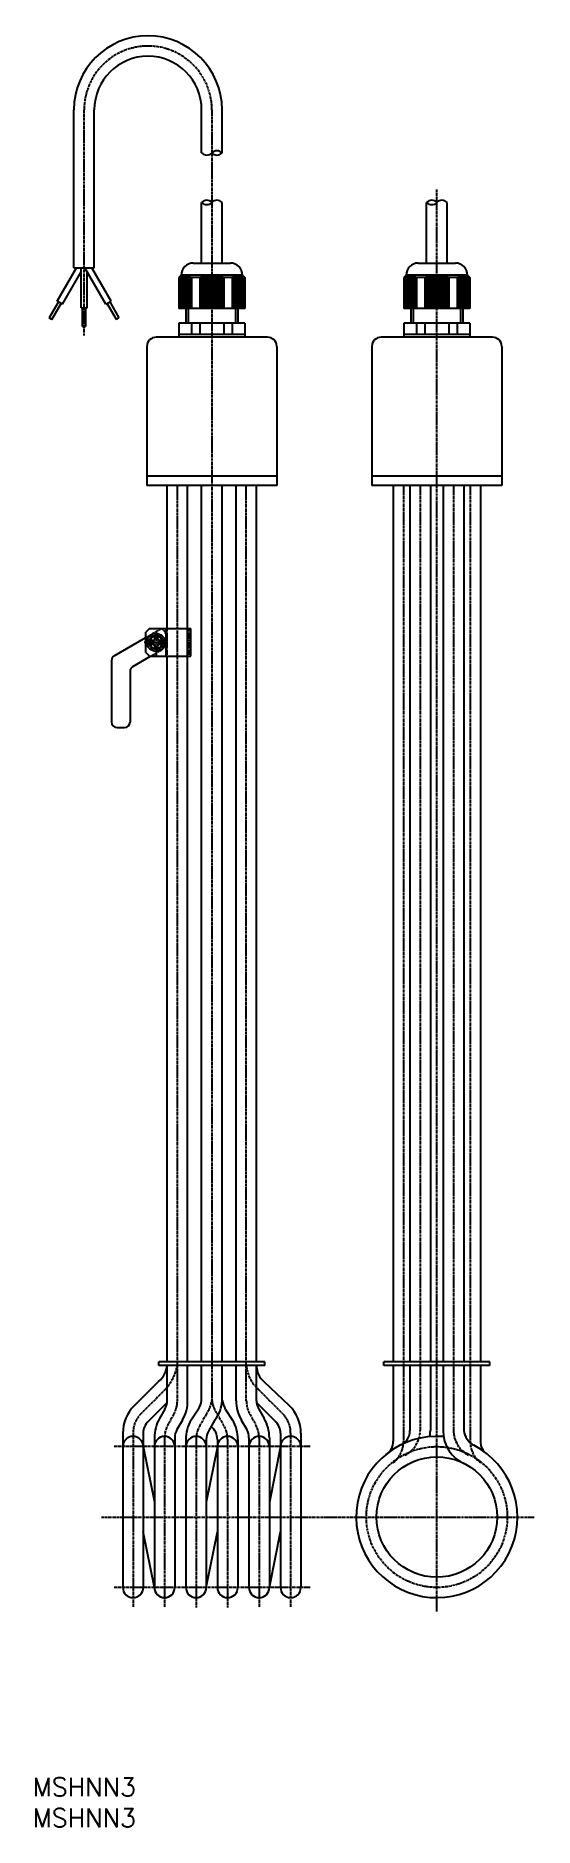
# Model space of a CAD drawing. Extents: x 387 to 656, y -1 to 966.
import ezdxf

# ---------------------------------------------------------------- set-up
doc = ezdxf.new("R2010")
doc.units = 0
doc.linetypes.add('CENTER', pattern=[2, 1.25, -0.25, 0.25, -0.25])
doc.linetypes.add('DASHED', pattern=[0.75, 0.5, -0.25])
doc.layers.get('0').update_dxf_attribs({"linetype": 'CONTINUOUS'})
doc.layers.add('CENTER', color=1, linetype='CENTER')
doc.styles.get("Standard").update_dxf_attribs({"font": 'txt.shx', "bigfont": 'bigfont.shx'})

msp = doc.modelspace()

# ---------------------------------------------------------------- linework, layer by layer
at = {"color": 7, "linetype": 'CONTINUOUS'}
for p, q in [((407.47, 840.45), (407.47, 925.6)), ((418.47, 840.45), (418.47, 925.6)), ((476.34, 902.37), (476.34, 925.6)), ((487.34, 902.37), (487.34, 925.6)), ((476.34, 842.95), (476.34, 875.64)), ((487.34, 842.95), (487.34, 875.64)), ((597.66, 842.95), (597.66, 875.64)), ((608.66, 842.95), (608.66, 875.64)), ((471.84, 842.95), (491.84, 842.95)), ((593.16, 842.95), (613.16, 842.95)), ((398.47, 822.44), (408.87, 840.45)), ((401.28, 820.82), (411.35, 838.27)), ((407.47, 840.45), (418.47, 840.45)), ((411.35, 818.71), (411.35, 840.45)), ((424.67, 820.82), (413.33, 840.45)), ((414.59, 818.71), (414.59, 838.27)), ((427.47, 822.44), (417.07, 840.45)), ((465.34, 836.45), (464.09, 835.2)), ((464.09, 835.2), (464.09, 818.45)), ((464.61, 835.72), (464.61, 818.45)), ((464.94, 836.04), (464.94, 818.45)), ((465.26, 836.37), (465.26, 818.45)), ((498.34, 836.45), (465.34, 836.45)), ((465.59, 836.45), (465.59, 818.45)), ((465.92, 836.45), (465.92, 818.45)), ((466.24, 836.45), (466.24, 818.45)), ((466.57, 836.45), (466.57, 818.45)), ((466.9, 836.45), (466.9, 818.45)), ((467.23, 836.45), (467.23, 818.45)), ((467.55, 836.45), (467.55, 818.45)), ((467.88, 836.43), (467.88, 818.45)), ((468.21, 836.4), (468.21, 818.45)), ((468.53, 836.34), (468.53, 818.45)), ((468.86, 836.26), (468.86, 818.45)), ((469.19, 836.15), (469.19, 818.45)), ((469.52, 836.02), (469.52, 818.45)), ((469.84, 835.87), (469.84, 818.45)), ((470.17, 835.68), (470.17, 818.45)), ((470.5, 835.46), (470.5, 818.45)), ((470.83, 835.2), (470.83, 818.45)), ((475.3, 835.2), (470.83, 835.2)), ((475.3, 835.2), (475.3, 818.45)), ((475.95, 835.44), (475.95, 818.45)), ((476.61, 835.66), (476.61, 818.45)), ((477.26, 835.85), (477.26, 818.45)), ((477.92, 836.01), (477.92, 818.45)), ((478.57, 836.15), (478.57, 818.45)), ((479.23, 836.26), (479.23, 818.45)), ((479.88, 836.34), (479.88, 818.45)), ((480.53, 836.4), (480.53, 818.45)), ((481.19, 836.44), (481.19, 818.45)), ((481.84, 836.45), (481.84, 818.45)), ((482.5, 836.44), (482.5, 818.45)), ((483.15, 836.4), (483.15, 818.45)), ((483.81, 836.34), (483.81, 818.45)), ((484.46, 836.26), (484.46, 818.45)), ((485.11, 836.15), (485.11, 818.45)), ((485.77, 836.01), (485.77, 818.45)), ((486.42, 835.85), (486.42, 818.45)), ((487.08, 835.66), (487.08, 818.45)), ((487.73, 835.44), (487.73, 818.45)), ((488.39, 835.2), (488.39, 818.45)), ((492.86, 835.2), (488.39, 835.2)), ((492.86, 835.2), (492.86, 818.45)), ((493.19, 835.46), (493.19, 818.45)), ((493.52, 835.68), (493.52, 818.45)), ((493.84, 835.87), (493.84, 818.45)), ((494.17, 836.02), (494.17, 818.45)), ((494.5, 836.15), (494.5, 818.45)), ((494.82, 836.26), (494.82, 818.45)), ((495.15, 836.34), (495.15, 818.45)), ((495.48, 836.4), (495.48, 818.45)), ((495.81, 836.43), (495.81, 818.45)), ((496.13, 836.45), (496.13, 818.45)), ((496.46, 836.45), (496.46, 818.45)), ((496.79, 836.45), (496.79, 818.45)), ((497.11, 836.45), (497.11, 818.45)), ((497.44, 836.45), (497.44, 818.45)), ((497.77, 836.45), (497.77, 818.45)), ((498.1, 836.45), (498.1, 818.45)), ((498.34, 836.45), (499.59, 835.2)), ((498.42, 836.37), (498.42, 818.45)), ((498.75, 836.04), (498.75, 818.45)), ((499.08, 835.72), (499.08, 818.45)), ((499.59, 835.2), (499.59, 818.45)), ((586.66, 836.45), (585.41, 835.2)), ((585.41, 835.2), (585.41, 818.45)), ((585.93, 835.72), (585.93, 818.45)), ((586.25, 836.04), (586.25, 818.45)), ((586.58, 836.37), (586.58, 818.45)), ((619.66, 836.45), (586.66, 836.45)), ((586.91, 836.45), (586.91, 818.45)), ((587.24, 836.45), (587.24, 818.45)), ((587.56, 836.45), (587.56, 818.45)), ((587.89, 836.45), (587.89, 818.45)), ((588.22, 836.45), (588.22, 818.45)), ((588.54, 836.45), (588.54, 818.45)), ((588.87, 836.45), (588.87, 818.45)), ((589.2, 836.43), (589.2, 818.45)), ((589.53, 836.4), (589.53, 818.45)), ((589.85, 836.34), (589.85, 818.45)), ((590.18, 836.26), (590.18, 818.45)), ((590.51, 836.15), (590.51, 818.45)), ((590.83, 836.02), (590.83, 818.45)), ((591.16, 835.87), (591.16, 818.45)), ((591.49, 835.68), (591.49, 818.45)), ((591.82, 835.46), (591.82, 818.45)), ((592.14, 835.2), (592.14, 818.45)), ((596.62, 835.2), (592.14, 835.2)), ((596.62, 835.2), (596.62, 818.45)), ((597.27, 835.44), (597.27, 818.45)), ((597.93, 835.66), (597.93, 818.45)), ((598.58, 835.85), (598.58, 818.45)), ((599.23, 836.01), (599.23, 818.45)), ((599.89, 836.15), (599.89, 818.45)), ((600.54, 836.26), (600.54, 818.45)), ((601.2, 836.34), (601.2, 818.45)), ((601.85, 836.4), (601.85, 818.45)), ((602.51, 836.44), (602.51, 818.45)), ((603.16, 836.45), (603.16, 818.45)), ((603.81, 836.44), (603.81, 818.45)), ((604.47, 836.4), (604.47, 818.45)), ((605.12, 836.34), (605.12, 818.45)), ((605.78, 836.26), (605.78, 818.45)), ((606.43, 836.15), (606.43, 818.45)), ((607.09, 836.01), (607.09, 818.45)), ((607.74, 835.85), (607.74, 818.45)), ((608.4, 835.66), (608.4, 818.45)), ((609.05, 835.44), (609.05, 818.45)), ((614.18, 835.2), (609.7, 835.2)), ((609.7, 835.2), (609.7, 818.45)), ((614.18, 835.2), (614.18, 818.45)), ((614.51, 835.46), (614.51, 818.45)), ((614.83, 835.68), (614.83, 818.45)), ((615.16, 835.87), (615.16, 818.45)), ((615.49, 836.02), (615.49, 818.45)), ((615.81, 836.15), (615.81, 818.45)), ((616.14, 836.26), (616.14, 818.45)), ((616.47, 836.34), (616.47, 818.45)), ((616.8, 836.4), (616.8, 818.45)), ((617.12, 836.43), (617.12, 818.45)), ((617.45, 836.45), (617.45, 818.45)), ((617.78, 836.45), (617.78, 818.45)), ((618.1, 836.45), (618.1, 818.45)), ((618.43, 836.45), (618.43, 818.45)), ((618.76, 836.45), (618.76, 818.45)), ((619.09, 836.45), (619.09, 818.45)), ((619.41, 836.45), (619.41, 818.45)), ((619.66, 836.45), (620.91, 835.2)), ((619.74, 836.37), (619.74, 818.45)), ((620.07, 836.04), (620.07, 818.45)), ((620.39, 835.72), (620.39, 818.45)), ((620.91, 835.2), (620.91, 818.45)), ((399.17, 822.03), (394.17, 813.37)), ((401.28, 820.82), (398.47, 822.44)), ((424.67, 820.82), (427.47, 822.44)), ((426.77, 822.03), (431.77, 813.37)), ((395.58, 812.56), (394.17, 813.37)), ((395.58, 812.56), (400.58, 821.22)), ((411.35, 818.71), (414.59, 818.71)), ((412.16, 808.71), (412.16, 818.71)), ((413.78, 818.71), (413.78, 808.71)), ((430.37, 812.56), (425.37, 821.22)), ((430.37, 812.56), (431.77, 813.37)), ((499.59, 818.45), (464.09, 818.45)), ((467.84, 818.45), (467.84, 810.45)), ((469, 818.45), (469, 810.45)), ((494.68, 818.45), (494.68, 810.45)), ((495.84, 818.45), (495.84, 810.45)), ((620.91, 818.45), (585.41, 818.45)), ((589.16, 818.45), (589.16, 810.45)), ((590.32, 818.45), (590.32, 810.45)), ((616, 818.45), (616, 810.45)), ((617.16, 818.45), (617.16, 810.45)), ((412.16, 808.71), (413.78, 808.71)), ((511.84, 802.95), (451.84, 802.95)), ((499.59, 810.45), (464.09, 810.45)), ((464.09, 810.45), (464.09, 802.95)), ((499.59, 804.45), (464.09, 804.45)), ((499.59, 802.95), (464.09, 802.95)), ((470.83, 810.45), (470.83, 804.45)), ((475.3, 810.45), (475.3, 804.45)), ((488.39, 810.45), (488.39, 804.45)), ((492.86, 810.45), (492.86, 804.45)), ((499.59, 810.45), (499.59, 802.95)), ((633.16, 802.95), (573.16, 802.95)), ((620.91, 810.45), (585.41, 810.45)), ((585.41, 810.45), (585.41, 802.95)), ((620.91, 804.45), (585.41, 804.45)), ((620.91, 802.95), (585.41, 802.95)), ((592.14, 810.45), (592.14, 804.45)), ((596.62, 810.45), (596.62, 804.45)), ((609.7, 810.45), (609.7, 804.45)), ((614.18, 810.45), (614.18, 804.45)), ((620.91, 810.45), (620.91, 802.95)), ((446.84, 797.95), (446.84, 727.95)), ((516.84, 797.95), (516.84, 727.95)), ((568.16, 797.95), (568.16, 727.95)), ((638.16, 797.95), (638.16, 727.95)), ((516.84, 727.95), (446.84, 727.95)), ((446.84, 727.95), (446.84, 722.95)), ((516.84, 727.95), (516.84, 722.95)), ((638.16, 727.95), (568.16, 727.95)), ((568.16, 727.95), (568.16, 722.95)), ((638.16, 727.95), (638.16, 722.95)), ((516.84, 722.95), (446.84, 722.95)), ((457.75, 645.82), (457.75, 722.95)), ((468.75, 250.2), (468.75, 722.95)), ((476.34, 250.2), (476.34, 722.95)), ((487.34, 250.2), (487.34, 722.95)), ((494.93, 250.2), (494.93, 722.95)), ((505.93, 250.2), (505.93, 722.95)), ((638.16, 722.95), (568.16, 722.95)), ((579.66, 722.95), (579.66, 250.2)), ((588.66, 722.95), (588.66, 250.2)), ((599.66, 722.95), (599.66, 250.2)), ((606.66, 722.95), (606.66, 250.2)), ((617.66, 722.95), (617.66, 250.2)), ((626.66, 722.95), (626.66, 250.2)), ((429.25, 631.1), (446.18, 640.88)), ((448.18, 645.82), (446.18, 643.82)), ((446.18, 632.82), (446.18, 643.82)), ((448.18, 645.82), (470.45, 645.82)), ((450.84, 639.24), (448.77, 639.24)), ((448.77, 639.24), (448.77, 637.4)), ((450.84, 641.3), (450.84, 639.24)), ((452.67, 641.3), (450.84, 641.3)), ((452.67, 639.24), (452.67, 641.3)), ((454.74, 639.24), (452.67, 639.24)), ((454.74, 637.4), (454.74, 639.24)), ((470.45, 630.82), (470.45, 645.82)), ((427.75, 628.51), (427.75, 595.35)), ((439.25, 625.33), (448.76, 630.82)), ((448.18, 630.82), (470.45, 630.82)), ((448.77, 637.4), (450.84, 637.4)), ((450.84, 637.4), (450.84, 635.34)), ((450.84, 635.34), (452.67, 635.34)), ((452.67, 635.34), (452.67, 637.4)), ((452.67, 637.4), (454.74, 637.4)), ((457.75, 250.2), (457.75, 630.82)), ((437.75, 622.73), (437.75, 595.35)), ((430.75, 592.35), (434.75, 592.35)), ((510.34, 250.2), (453.34, 250.2)), ((453.34, 248.2), (453.34, 250.2)), ((510.34, 248.2), (453.34, 248.2)), ((457.75, 229.18), (457.75, 248.2)), ((468.75, 229.18), (468.75, 248.2)), ((476.34, 229.31), (476.34, 248.2)), ((487.34, 229.31), (487.34, 248.2)), ((494.93, 229.18), (494.93, 248.2)), ((505.93, 229.18), (505.93, 248.2)), ((510.34, 248.2), (510.34, 250.2)), ((631.66, 250.2), (574.66, 250.2)), ((574.66, 248.2), (574.66, 250.2)), ((631.66, 248.2), (574.66, 248.2)), ((579.66, 248.2), (579.66, 207.28)), ((588.66, 248.2), (588.66, 213.14)), ((599.66, 248.2), (599.66, 213.14)), ((606.66, 248.2), (606.66, 213.14)), ((617.66, 248.2), (617.66, 213.14)), ((626.66, 248.2), (626.66, 207.28)), ((631.66, 248.2), (631.66, 250.2)), ((439.99, 226.52), (453.12, 239.65)), ((523.69, 226.52), (510.05, 239.41)), ((447.48, 218.04), (457.71, 228.27)), ((456.55, 224.68), (453.66, 219.67)), ((474.57, 224.67), (470.66, 218.78)), ((489.15, 224.46), (493.03, 218.78)), ((516.21, 218.04), (505.98, 228.27)), ((507.14, 224.68), (510.03, 219.67)), ((465.94, 218.68), (463.05, 213.67)), ((483.53, 218.81), (480.05, 212.78)), ((497.74, 218.68), (500.64, 213.67)), ((433.84, 211.67), (433.84, 128.45)), ((444.84, 211.67), (444.84, 128.45)), ((444.84, 204.45), (450.84, 174.45)), ((450.84, 209.17), (450.84, 128.45)), ((461.84, 209.17), (461.84, 128.45)), ((467.84, 208.28), (467.84, 128.45)), ((478.84, 208.28), (478.84, 128.45)), ((484.84, 204.45), (478.84, 174.45)), ((484.84, 208.28), (484.84, 128.45)), ((495.84, 208.28), (495.84, 128.45)), ((501.84, 209.17), (501.84, 128.45)), ((512.84, 209.17), (512.84, 128.45)), ((518.84, 204.45), (512.84, 174.45)), ((518.84, 211.67), (518.84, 128.45)), ((529.84, 211.67), (529.84, 128.45)), ((450.84, 128.45), (444.84, 158.45)), ((478.84, 128.45), (484.84, 158.45)), ((512.84, 128.45), (518.84, 158.45))]:
    msp.add_line(p, q, dxfattribs=at)
at = {"color": 3, "linetype": 'DASHED'}
for p, q in [((446.18, 640.88), (454.73, 645.81)), ((457.75, 630.82), (457.75, 645.82)), ((469.75, 630.82), (469.75, 645.82)), ((448.76, 630.82), (454.25, 633.99))]:
    msp.add_line(p, q, dxfattribs=at)
at = {"linetype": 'CONTINUOUS'}
for p, q in [((457.22, 630.82), (457.22, 645.82)), ((446.18, 632.82), (448.18, 630.82))]:
    msp.add_line(p, q, dxfattribs=at)
msp.add_circle((451.75, 638.32), 4.85, dxfattribs=at)
at = {"color": 7, "linetype": 'CONTINUOUS'}
for centre, radius in [((451.75, 638.32), 3.8), ((451.75, 638.32), 3.5), ((603.16, 166.45), 32.5)]:
    msp.add_circle(centre, radius, dxfattribs=at)
at = {"color": 3, "linetype": 'DASHED'}
msp.add_circle((451.75, 638.32), 2, dxfattribs=at)
at = {"color": 7, "linetype": 'CONTINUOUS'}
for centre, radius, start, end in [((447.41, 925.6), 39.94, 0, 180), ((447.41, 925.6), 28.94, 0, 180), ((479.09, 905.07), 3.85, 224.46704, 315.53048), ((484.59, 899.67), 3.85, 44.46355, 135.53149), ((484.59, 905.07), 3.85, 224.47051, 315.52946), ((479.09, 872.94), 3.85, 44.47052, 135.52946), ((479.09, 878.34), 3.85, 224.46355, 315.53149), ((484.59, 872.94), 3.85, 44.4705, 135.52948), ((600.41, 872.94), 3.85, 44.4685, 135.5364), ((600.41, 878.34), 3.85, 224.47049, 315.52948), ((605.91, 872.94), 3.85, 44.4705, 135.52948), ((471.84, 836.45), 6.5, 90, 180), ((491.84, 836.45), 6.5, 0, 90), ((593.16, 836.45), 6.5, 90, 180), ((613.16, 836.45), 6.5, 0, 90), ((467.46, 831.29), 5.16, 49.25475, 90), ((481.84, 818.7), 17.75, 68.36908, 111.63092), ((496.23, 831.29), 5.16, 90, 130.74534), ((588.78, 831.29), 5.16, 49.25475, 90), ((603.16, 818.7), 17.75, 68.36908, 111.63092), ((617.54, 831.29), 5.16, 90, 130.74534), ((451.84, 797.95), 5, 90, 180), ((511.84, 797.95), 5, 0, 90), ((573.16, 797.95), 5, 90, 180), ((633.16, 797.95), 5, 0, 90), ((430.75, 628.51), 3, 120, 180), ((440.75, 622.73), 3, 120, 180), ((430.75, 595.35), 3, 180, 270), ((434.75, 595.35), 3, 270, 0), ((445.88, 249.1), 11.9, 307.42521, 355.67956), ((517.25, 248.14), 11.32, 179.68219, 230.51351), ((454.84, 211.67), 21, 135, 180), ((448.75, 229.18), 9, 330, 0), ((449.45, 228.74), 19.31, 329.33963, 1.93644), ((466.04, 230.6), 10.38, 325.21291, 352.87802), ((469.91, 229.7), 17.44, 321.36063, 358.71862), ((513.11, 236.1), 26.65, 194.75467, 205.76552), ((515.93, 229.18), 21, 180, 210), ((514.93, 229.18), 9, 180, 210), ((508.84, 211.67), 21, 0, 45), ((453.84, 211.67), 9, 135, 180), ((471.84, 209.17), 21, 150, 180), ((470.84, 209.17), 9, 150, 180), ((488.84, 208.28), 21, 150, 180), ((487.84, 208.28), 9, 150, 180), ((475.84, 208.28), 9, 0, 51.10033), ((474.84, 208.28), 21, 0, 30), ((492.84, 209.17), 9, 0, 30), ((491.84, 209.17), 21, 0, 30), ((509.84, 211.67), 9, 0, 45), ((580.38, 212.94), 8.28, 293.42821, 1.39942), ((578.66, 213.14), 21, 350.91543, 0), ((625.29, 212.47), 18.64, 177.94442, 248.378), ((628.59, 214.69), 11.04, 188.02786, 239.84003), ((439.34, 204.45), 5.5, 0, 180), ((456.34, 204.45), 5.5, 0, 180), ((473.34, 204.45), 5.5, 0, 180), ((490.34, 204.45), 5.5, 0, 180), ((507.34, 204.45), 5.5, 0, 180), ((524.34, 204.45), 5.5, 0, 180), ((603.16, 166.45), 43.5, 85.69757, 62.79711), ((571.83, 207.02), 7.84, 300.22564, 1.93598), ((634.28, 206.97), 7.63, 177.65648, 237.61958), ((439.34, 128.45), 5.5, 180, 360), ((456.34, 128.45), 5.5, 180, 360), ((473.34, 128.45), 5.5, 180, 360), ((490.34, 128.45), 5.5, 180, 360), ((507.34, 128.45), 5.5, 180, 360), ((524.34, 128.45), 5.5, 180, 360)]:
    msp.add_arc(centre, radius, start, end, dxfattribs=at)
at = {"color": 3, "linetype": 'DASHED'}
msp.add_arc((450.75, 640.05), 7, 300, 55.37693, dxfattribs=at)
at = {"layer": 'CENTER', "color": 1, "linetype": 'CENTER'}
for p, q in [((412.97, 803.78), (412.97, 925.6)), ((481.84, 925.6), (481.84, 229.31)), ((603.16, 115.46), (603.16, 882.76)), ((463.25, 229.18), (463.25, 722.95)), ((500.43, 229.18), (500.43, 722.95)), ((585.16, 722.95), (585.16, 207.28)), ((594.16, 722.95), (594.16, 213.14)), ((612.16, 722.95), (612.16, 213.14)), ((621.16, 722.95), (621.16, 207.28)), ((457.05, 638.32), (445.07, 638.32)), ((451.75, 644.34), (451.75, 631.47)), ((456.86, 235.4), (443.74, 222.28)), ((506.82, 235.4), (519.95, 222.28)), ((461.24, 221.68), (458.35, 216.67)), ((478.83, 221.81), (475.35, 215.78)), ((484.85, 221.81), (488.33, 215.78)), ((502.44, 221.68), (505.33, 216.67)), ((534.84, 204.45), (428.84, 204.45)), ((439.34, 211.67), (439.34, 117.6)), ((456.34, 209.17), (456.34, 117.6)), ((473.34, 208.28), (473.34, 117.6)), ((490.34, 208.28), (490.34, 117.6)), ((507.34, 209.17), (507.34, 117.6)), ((524.34, 211.67), (524.34, 117.6)), ((422.37, 166.45), (655.64, 166.45)), ((534.84, 128.45), (428.84, 128.45))]:
    msp.add_line(p, q, dxfattribs=at)
msp.add_circle((603.16, 166.45), 38, dxfattribs=at)
for centre, radius, start, end in [((447.41, 925.6), 34.44, 0, 180), ((436.96, 253.34), 26.79, 317.97238, 348.94411), ((519.9, 249.93), 19.55, 185.07168, 228.01183), ((454.34, 211.67), 15, 135, 180), ((448.25, 229.18), 15, 330, 0), ((463.47, 232.33), 18.62, 325.59984, 350.6707), ((499.23, 231.93), 17.58, 188.58021, 215.14925), ((515.43, 229.18), 15, 180, 210), ((509.34, 211.67), 15, 0, 45), ((471.34, 209.17), 15, 150, 180), ((488.34, 208.28), 15, 150, 180), ((475.34, 208.28), 15, 0, 30), ((492.34, 209.17), 15, 0, 30), ((579.16, 213.14), 15, 297.20289, 0), ((627.16, 213.14), 15, 180, 242.7971), ((570.16, 207.28), 15, 308.9448, 0), ((636.16, 207.28), 15, 180, 231.05519)]:
    msp.add_arc(centre, radius, start, end, dxfattribs=at)

# ---------------------------------------------------------------- texts
at = {"color": 7, "linetype": 'CONTINUOUS'}
for p in [(385.22, 15.79), (385.22, -0.87)]:
    msp.add_text('MSHNN3', height=10, dxfattribs=at).set_placement(p)

doc.saveas('drawing.dxf')
